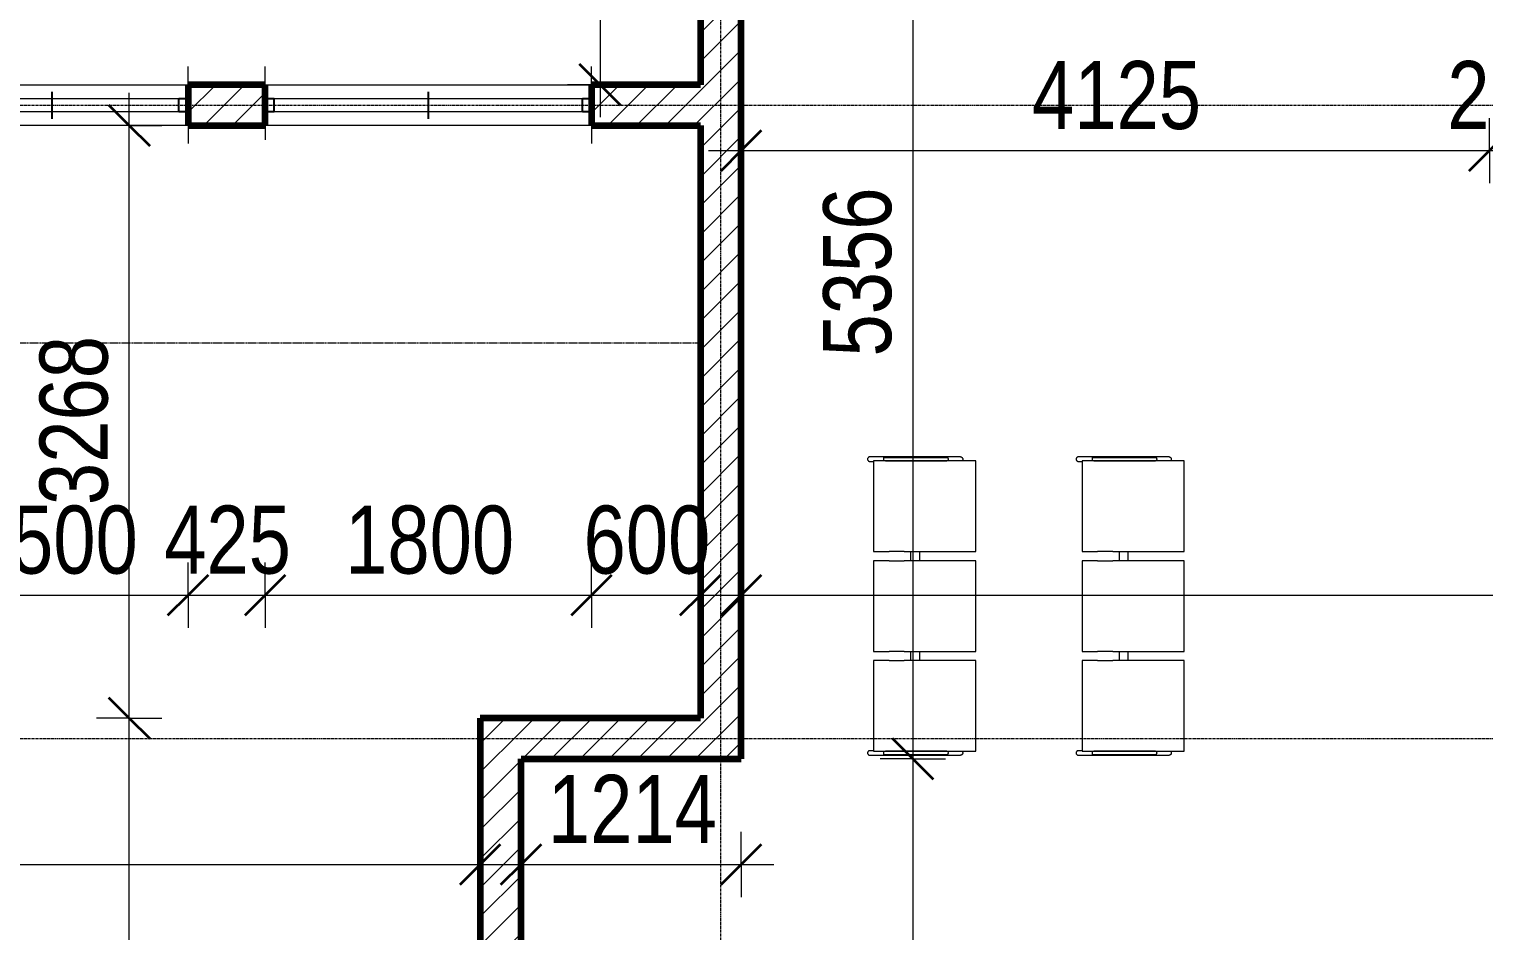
# Model space of a CAD drawing. Header units: millimetres. Extents: x -35190 to 411743, y -233114 to 23872.
# Drawn here: x 4173 to 12194, y -13307 to -8334 of the extents above; entities that cross this region are included whole.
import ezdxf

# ---------------------------------------------------------------- set-up
doc = ezdxf.new("R2010")
doc.units = ezdxf.units.MM
for name, pattern in [('Dash', [6.35, 3.175, -3.175]), ('Grid Line', [22.225, 12.7, -3.175, 3.175, -3.175]), ('Hidden', [7.14375, 4.7625, -2.38125])]:
    doc.linetypes.add(name, pattern=pattern)
for name, color, linetype, lineweight in [('A-ANNO-DIMS', 211, 'Continuous', 9), ('A-ANNO-DIMS-75', 211, 'Continuous', 9), ('A-DETL-HDLN', 90, 'Dash', 18), ('A-GLAZ', 151, 'Continuous', 18), ('A-WALL', 113, 'Continuous', 18), ('A-WALL-PATT', 111, 'Continuous', 18), ('I-FURN', 30, 'Continuous', 18), ('S-GRID', 1, 'Continuous', 9)]:
    doc.layers.add(name, color=color, linetype=linetype, lineweight=lineweight)
doc.styles.add('Arial_3', font='arial.ttf', dxfattribs={"width": 0.8, "height": 375})
doc.dimstyles.new('main_4_5mm', dxfattribs={"dimscale": 304.8, "dimtxt": 382.597275, "dimasz": 0.738189, "dimexe": 0.590551, "dimexo": 0.0625, "dimgap": 0.024606, "dimtad": 1, "dimdec": 0, "dimzin": 0, "dimdsep": 46, "dimtxsty": 'Arial_3', "dimblk1": 'OBLIQUE', "dimblk2": 'OBLIQUE', "dimsah": 1, "dimcen": 0.09, "dimdle": 0.590551, "dimazin": 0, "dimtfac": 1, "dimtdec": 4, "dimtix": 1, "dimtmove": 0, "dimatfit": 3, "dimfxl": 0.590551, "dimfxlon": 1, "dimtvp": 1, "dimtolj": 1, "dimtzin": 0, "dimarcsym": 2})
doc.dimstyles.new('main_4_5mm_2', dxfattribs={"dimscale": 304.8, "dimtxt": 382.597275, "dimasz": 0.738189, "dimexe": 0.590551, "dimexo": 0.0625, "dimgap": 0.024606, "dimtad": 1, "dimdec": 0, "dimzin": 0, "dimdsep": 46, "dimtxsty": 'Arial_3', "dimblk1": 'OBLIQUE', "dimblk2": 'OBLIQUE', "dimsah": 1, "dimcen": 0.09, "dimdle": 0.590551, "dimazin": 0, "dimtfac": 1, "dimtdec": 4, "dimtix": 1, "dimtmove": 0, "dimatfit": 3, "dimfxl": 0.590551, "dimfxlon": 1, "dimtvp": 1, "dimtolj": 1, "dimtzin": 0, "dimarcsym": 2})
pattern_1 = [(45, (0, 0), (-79.5495, 79.5495), [])]

# ---------------------------------------------------------------- blocks, each defined once
blk = doc.blocks.new('Sliding - 2L - SL1_5 X 1_8-424779-GROUND FLOOR')
at = {"layer": 'A-GLAZ'}
for p, q in [((-423.8, 112.5), (-423.8, 212.5)), ((1076.2, 112.5), (1076.2, 212.5)), ((1026.2, 35), (-373.8, 35)), ((-373.8, -35), (1026.2, -35)), ((-423.8, -112.5), (-423.8, -192.5)), ((1076.2, -112.5), (1076.2, -212.5))]:
    blk.add_line(p, q, dxfattribs=at)
at = {"layer": 'A-GLAZ', "lineweight": 25}
for p, q in [((-373.8, 35), (-423.8, 35)), ((-373.8, -35), (-373.8, 35)), ((326.2, -75), (326.2, 72.5)), ((1076.2, 35), (1026.2, 35)), ((1026.2, -35), (1026.2, 35)), ((-423.8, -35), (-373.8, -35)), ((1026.2, -35), (1076.2, -35))]:
    blk.add_line(p, q, dxfattribs=at)
blk = doc.blocks.new('Sliding - 2L - SL1_8 X 1_8-417365-GROUND FLOOR')
at = {"layer": 'A-GLAZ'}
for p, q in [((-573.8, 112.5), (-573.8, 212.5)), ((1226.2, 112.5), (1226.2, 212.5)), ((1176.2, 35), (-523.8, 35)), ((-523.8, -35), (1176.2, -35)), ((-573.8, -112.5), (-573.8, -192.5)), ((1226.2, -112.5), (1226.2, -212.5))]:
    blk.add_line(p, q, dxfattribs=at)
at = {"layer": 'A-GLAZ', "lineweight": 25}
for p, q in [((-523.8, 35), (-573.8, 35)), ((-523.8, -35), (-523.8, 35)), ((326.2, -75), (326.2, 72.5)), ((1226.2, 35), (1176.2, 35)), ((1176.2, -35), (1176.2, 35)), ((-573.8, -35), (-523.8, -35)), ((1176.2, -35), (1226.2, -35))]:
    blk.add_line(p, q, dxfattribs=at)
blk = doc.blocks.new('Waitiing_Room_Seat_-_3St_3749 - Three Seater-554953-GROUND FLOOR')
at = {"layer": 'I-FURN'}
for p, q in [((-272.5, 150), (-272.5, -100)), ((250, 129.6), (-250, 129.6)), ((-250, 129.6), (-250, 120)), ((-250, 120), (-250, 61)), ((-247.5, 129.6), (-247.5, 150)), ((250, 120), (250, 129.6)), ((250, 43.9), (250, 120)), ((800, 129.6), (300, 129.6)), ((300, 129.6), (300, 120)), ((300, 120), (300, 43.9)), ((800, 120), (800, 129.6)), ((800, 43.9), (800, 120)), ((1350, 129.6), (850, 129.6)), ((850, 129.6), (850, 120)), ((850, 120), (850, 43.9)), ((1347.5, 150), (1347.5, 129.6)), ((1350, 120), (1350, 129.6)), ((1350, 60.9), (1350, 120)), ((1372.5, -100), (1372.5, 150)), ((250, 43.9), (250, -40.1)), ((300, -40.1), (300, 43.9)), ((800, 43.9), (800, -40.1)), ((850, -40.1), (850, 43.9)), ((250, -430), (250, -40.1)), ((300, -75), (250, -75)), ((300, -40.1), (300, -430)), ((800, -430), (800, -40.1)), ((850, -75), (800, -75)), ((850, -40.1), (850, -430)), ((-272.5, -100), (-272.5, -350)), ((250, -125), (300, -125)), ((800, -125), (850, -125)), ((1372.5, -350), (1372.5, -100)), ((-270, -249.3), (-270, -257.4)), ((-270, -266.6), (-270, -269.7)), ((-250, -269.7), (-250, -266.6)), ((-250, -269.7), (-250, -430)), ((1350, -249.3), (1350, -257.4)), ((1350, -266.6), (1350, -269.7)), ((1350, -430), (1350, -269.7)), ((1370, -269.7), (1370, -266.6)), ((-250, -430), (-250, -433.7)), ((-250, -433.7), (250, -433.7)), ((250, -433.7), (250, -430)), ((300, -430), (300, -433.7)), ((300, -433.7), (800, -433.7)), ((800, -433.7), (800, -430)), ((850, -430), (850, -433.7)), ((850, -433.7), (1350, -433.7)), ((1350, -433.7), (1350, -430))]:
    blk.add_line(p, q, dxfattribs=at)
at = {"layer": 'I-FURN', "flags": 128}
for points in [[(-270, -249.3), (-270, -170.2), (-270, -89.3), (-270, -8.4), (-270, 70.7)], [(-270, 70.7), (-270, -8.4), (-270, -89.3), (-270, -170.2), (-270, -249.3)], [(-250, 64.4), (-250, -8.4), (-250, -89.3), (-250, -170.2), (-250, -249.3)], [(-250, -249.3), (-250, -170.2), (-250, -89.3), (-250, -8.4), (-250, 64.4)], [(1350, 64.4), (1350, -8.4), (1350, -89.3), (1350, -170.2), (1350, -249.3)], [(1350, -249.3), (1350, -170.2), (1350, -89.3), (1350, -8.4), (1350, 64.4)], [(1370, -249.3), (1370, -170.2), (1370, -89.3), (1370, -8.4), (1370, 70.7)], [(1370, 70.7), (1370, -8.4), (1370, -89.3), (1370, -170.2), (1370, -249.3)], [(-270, -269.7), (-270, -274.3), (-270, -266.6), (-270, -249.3)], [(-270, -249.3), (-270, -266.6), (-270, -274.3), (-270, -269.7)], [(-250, -274.4), (-250.2, -275.9), (-250.8, -277.3), (-251.8, -278.7), (-253.1, -279.8), (-254.8, -280.8), (-256.8, -281.5), (-259, -281.9), (-261.3, -281.8), (-263.6, -281.4), (-265.6, -280.6), (-267.4, -279.5), (-268.5, -278.3), (-269.2, -277.4), (-269.8, -275.8), (-270, -274.4)], [(-250, -249.3), (-250, -266.6), (-250, -274.3), (-250, -269.7)], [(-250, -269.7), (-250, -274.3), (-250, -266.6), (-250, -249.3)], [(1350, -249.3), (1350, -266.6), (1350, -274.3), (1350, -269.7)], [(1350, -269.7), (1350, -274.3), (1350, -266.6), (1350, -249.3)], [(1370, -274.4), (1369.8, -275.9), (1369.2, -277.3), (1368.2, -278.7), (1366.9, -279.8), (1365.2, -280.8), (1363.2, -281.5), (1361, -281.9), (1358.7, -281.8), (1356.4, -281.4), (1354.4, -280.6), (1352.6, -279.5), (1351.5, -278.3), (1350.8, -277.4), (1350.2, -275.8), (1350, -274.4)], [(1370, -269.7), (1370, -274.3), (1370, -266.6), (1370, -249.3)], [(1370, -249.3), (1370, -266.6), (1370, -274.3), (1370, -269.7)]]:
    blk.add_lwpolyline(points, dxfattribs=at)
at = {"layer": 'I-FURN'}
for points, knots in [([(-247.5, 150), (-247.5, 151.1), (-247.8, 153.3), (-248.8, 155.8), (-250.1, 157.6), (-251.5, 159.3), (-253.7, 160.9), (-256.7, 162.2), (-260, 162.6), (-263.3, 162.2), (-266.3, 160.9), (-268.5, 159.3), (-269.9, 157.6), (-271.2, 155.8), (-272.2, 153.3), (-272.5, 151.1), (-272.5, 150)], [0, 0, 0, 0, 0.083333, 0.166667, 0.208333, 0.25, 0.333333, 0.416667, 0.5, 0.583333, 0.666667, 0.75, 0.791667, 0.833333, 0.916667, 1, 1, 1, 1]), ([(1372.5, 150), (1372.5, 151.1), (1372.2, 153.3), (1371.2, 155.8), (1369.9, 157.6), (1368.5, 159.3), (1366.3, 160.9), (1363.3, 162.2), (1360, 162.6), (1356.7, 162.2), (1353.7, 160.9), (1351.5, 159.3), (1350.1, 157.6), (1348.8, 155.8), (1347.8, 153.3), (1347.5, 151.1), (1347.5, 150)], [0, 0, 0, 0, 0.083333, 0.166667, 0.208333, 0.25, 0.333333, 0.416667, 0.5, 0.583333, 0.666667, 0.75, 0.791667, 0.833333, 0.916667, 1, 1, 1, 1]), ([(-269.9, -100), (-270.2, -100), (-270.7, -100), (-271.2, -100), (-271.7, -100), (-272.3, -100), (-272.5, -100), (-272.5, -100)], [0.7916667, 0.7916667, 0.7916667, 0.7916667, 0.8333333, 0.8541667, 0.875, 0.9166667, 1, 1, 1, 1]), ([(1372.5, -100), (1372.5, -100), (1372.3, -100), (1371.6, -100), (1371, -100), (1370.4, -100), (1370.1, -100), (1370, -100)], [0, 0, 0, 0, 0.0833333, 0.125, 0.1666667, 0.1875, 0.2044836, 0.2044836, 0.2044836, 0.2044836]), ([(-249.9, -357.4), (-250, -357.5), (-250.4, -358), (-251.5, -359.3), (-253.7, -360.9), (-256.7, -362.2), (-260, -362.6), (-263.3, -362.2), (-266.3, -360.9), (-268.5, -359.3), (-269.9, -357.6), (-271.2, -355.8), (-272.2, -353.3), (-272.5, -351.1), (-272.5, -350)], [0.2012889, 0.2012889, 0.2012889, 0.2012889, 0.2083333, 0.25, 0.3333333, 0.4166667, 0.5, 0.5833333, 0.6666667, 0.75, 0.7916667, 0.8333333, 0.9166667, 1, 1, 1, 1]), ([(1372.5, -350), (1372.5, -351.1), (1372.2, -353.3), (1371.2, -355.8), (1369.9, -357.6), (1368.5, -359.3), (1366.3, -360.9), (1363.3, -362.2), (1360, -362.6), (1356.7, -362.2), (1353.7, -360.9), (1351.5, -359.3), (1350.4, -358), (1350, -357.5), (1349.9, -357.4)], [0, 0, 0, 0, 0.0833333, 0.1666667, 0.2083333, 0.25, 0.3333333, 0.4166667, 0.5, 0.5833333, 0.6666667, 0.75, 0.7916667, 0.7987111, 0.7987111, 0.7987111, 0.7987111])]:
    blk.add_open_spline(points, degree=3, knots=knots, dxfattribs=at)
for points in [[(-270, 70.7), (-270, 70.9), (-269.9, 71.2), (-269.2, 71.6), (-268.1, 72), (-266.7, 72.4), (-265, 72.6), (-263.1, 72.8), (-261.1, 72.9), (-258.9, 72.9), (-256.9, 72.8), (-255, 72.6), (-253.3, 72.4), (-251.9, 72), (-250.8, 71.6), (-250.1, 71.2), (-250, 70.9), (-250, 70.7)], [(1350, 70.7), (1350, 70.9), (1350.1, 71.2), (1350.8, 71.6), (1351.9, 72), (1353.3, 72.4), (1355, 72.6), (1356.9, 72.8), (1358.9, 72.9), (1361.1, 72.9), (1363.1, 72.8), (1365, 72.6), (1366.7, 72.4), (1368.1, 72), (1369.2, 71.6), (1369.9, 71.2), (1370, 70.9), (1370, 70.7)], [(-269.8, -271), (-269.9, -270.6), (-270, -270.1), (-270, -269.7)], [(1350.2, -271), (1350.1, -270.6), (1350, -270.1), (1350, -269.7)]]:
    blk.add_open_spline(points, degree=3, dxfattribs=at)
blk = doc.blocks.new('DIMBLOCK77-GROUND FLOOR')
at = {"layer": 'A-ANNO-DIMS-75', "lineweight": 35, "transparency": 16777216}
for p, q in [((9045.1, -7002.3), (8932.6, -6889.8)), ((9045.1, -7002.3), (9157.6, -7114.8)), ((9045.1, -12358.3), (8932.6, -12245.8)), ((9045.1, -12358.3), (9157.6, -12470.8))]:
    blk.add_line(p, q, dxfattribs=at)
at = {"layer": 'A-ANNO-DIMS-75', "transparency": 16777216}
for p, q in [((9045.1, -7002.3), (8865.1, -7002.3)), ((9045.1, -7002.3), (9045.1, -12358.3)), ((9045.1, -7002.3), (9225.1, -7002.3)), ((9045.1, -12358.3), (8865.1, -12358.3)), ((9045.1, -12358.3), (9225.1, -12358.3))]:
    blk.add_line(p, q, dxfattribs=at)
at = {"layer": 'A-ANNO-DIMS-75', "color": 0, "transparency": 16777216, "insert": (8550.8, -10139.4), "char_height": 375, "width": 1101.88, "attachment_point": 1, "rotation": 90, "line_spacing_factor": 0.941778, "style": 'Arial_3'}
blk.add_mtext('5356', dxfattribs=at)
blk = doc.blocks.new('_Oblique')
at = {"color": 0, "linetype": 'ByBlock', "lineweight": -2}
blk.add_line((-0.5, -0.5), (0.5, 0.5), dxfattribs=at)
blk = doc.blocks.new('DIMBLOCK78-GROUND FLOOR')
at = {"layer": 'A-ANNO-DIMS-75', "lineweight": 35, "transparency": 16777216}
for p, q in [((9045.1, -12358.3), (8932.6, -12245.8)), ((9045.1, -12358.3), (9157.6, -12470.8)), ((9045.1, -15775.3), (8932.6, -15662.8)), ((9045.1, -15775.3), (9157.6, -15887.8))]:
    blk.add_line(p, q, dxfattribs=at)
at = {"layer": 'A-ANNO-DIMS-75', "transparency": 16777216}
for p, q in [((9045.1, -12358.3), (8865.1, -12358.3)), ((9045.1, -12358.3), (9045.1, -15775.3)), ((9045.1, -12358.3), (9225.1, -12358.3)), ((9045.1, -15775.3), (8865.1, -15775.3)), ((9045.1, -15775.3), (9225.1, -15775.3))]:
    blk.add_line(p, q, dxfattribs=at)
at = {"layer": 'A-ANNO-DIMS-75', "color": 0, "transparency": 16777216, "insert": (8550.8, -14525.9), "char_height": 375, "width": 1101.88, "attachment_point": 1, "rotation": 90, "line_spacing_factor": 0.941778, "style": 'Arial_3'}
blk.add_mtext('3417', dxfattribs=at)
blk = doc.blocks.new('DIMBLOCK129-GROUND FLOOR')
at = {"layer": 'A-ANNO-DIMS-75', "transparency": 16777216}
for p, q in [((8098.9, -11455.8), (8098.9, -11275.8)), ((22048.9, -11455.8), (22048.9, -11275.8)), ((7918.9, -11455.8), (22228.9, -11455.8)), ((8098.9, -11455.8), (8098.9, -11635.8)), ((22048.9, -11455.8), (22048.9, -11635.8))]:
    blk.add_line(p, q, dxfattribs=at)
at = {"layer": 'A-ANNO-DIMS-75', "lineweight": 35, "transparency": 16777216}
for p, q in [((8098.9, -11455.8), (8211.4, -11343.3)), ((22048.9, -11455.8), (22161.4, -11343.3)), ((8098.9, -11455.8), (7986.4, -11568.3)), ((22048.9, -11455.8), (21936.4, -11568.3))]:
    blk.add_line(p, q, dxfattribs=at)
at = {"layer": 'A-ANNO-DIMS-75', "color": 0, "transparency": 16777216, "insert": (14500, -10961.4), "char_height": 375, "width": 1377.35, "attachment_point": 1, "line_spacing_factor": 0.941778, "style": 'Arial_3'}
blk.add_mtext('13950', dxfattribs=at)
blk = doc.blocks.new('DIMBLOCK201-GROUND FLOOR')
at = {"layer": 'A-ANNO-DIMS-75', "transparency": 16777216}
for p, q in [((6884.9, -12940.6), (6884.9, -12760.6)), ((8098.9, -12940.6), (8098.9, -12760.6)), ((6704.9, -12940.6), (8278.9, -12940.6)), ((6884.9, -12940.6), (6884.9, -13120.6)), ((8098.9, -12940.6), (8098.9, -13120.6))]:
    blk.add_line(p, q, dxfattribs=at)
at = {"layer": 'A-ANNO-DIMS-75', "lineweight": 35, "transparency": 16777216}
for p, q in [((6884.9, -12940.6), (6997.4, -12828.1)), ((8098.9, -12940.6), (8211.4, -12828.1)), ((6884.9, -12940.6), (6772.4, -13053.1)), ((8098.9, -12940.6), (7986.4, -13053.1))]:
    blk.add_line(p, q, dxfattribs=at)
at = {"layer": 'A-ANNO-DIMS-75', "color": 0, "transparency": 16777216, "insert": (7032.8, -12446.2), "char_height": 375, "width": 1101.88, "attachment_point": 1, "line_spacing_factor": 0.941778, "style": 'Arial_3'}
blk.add_mtext('1214', dxfattribs=at)
blk = doc.blocks.new('DIMBLOCK361-GROUND FLOOR')
at = {"layer": 'A-ANNO-DIMS-75', "transparency": 16777216}
for p, q in [((3548.9, -11455.8), (3548.9, -11275.8)), ((5048.9, -11455.8), (5048.9, -11275.8)), ((3548.9, -11455.8), (5048.9, -11455.8)), ((3548.9, -11455.8), (3548.9, -11635.8)), ((5048.9, -11455.8), (5048.9, -11635.8))]:
    blk.add_line(p, q, dxfattribs=at)
at = {"layer": 'A-ANNO-DIMS-75', "lineweight": 35, "transparency": 16777216}
for p, q in [((3548.9, -11455.8), (3661.4, -11343.3)), ((5048.9, -11455.8), (5161.4, -11343.3)), ((3548.9, -11455.8), (3436.4, -11568.3)), ((5048.9, -11455.8), (4936.4, -11568.3))]:
    blk.add_line(p, q, dxfattribs=at)
at = {"layer": 'A-ANNO-DIMS-75', "color": 0, "transparency": 16777216, "insert": (3839.8, -10961.4), "char_height": 375, "width": 1101.88, "attachment_point": 1, "line_spacing_factor": 0.941778, "style": 'Arial_3'}
blk.add_mtext('1500', dxfattribs=at)
blk = doc.blocks.new('DIMBLOCK362-GROUND FLOOR')
at = {"layer": 'A-ANNO-DIMS-75', "transparency": 16777216}
for p, q in [((5048.9, -11455.8), (5048.9, -11275.8)), ((5473.9, -11455.8), (5473.9, -11275.8)), ((5048.9, -11455.8), (5473.9, -11455.8)), ((5048.9, -11455.8), (5048.9, -11635.8)), ((5473.9, -11455.8), (5473.9, -11635.8))]:
    blk.add_line(p, q, dxfattribs=at)
at = {"layer": 'A-ANNO-DIMS-75', "lineweight": 35, "transparency": 16777216}
for p, q in [((5048.9, -11455.8), (5161.4, -11343.3)), ((5473.9, -11455.8), (5586.4, -11343.3)), ((5048.9, -11455.8), (4936.4, -11568.3)), ((5473.9, -11455.8), (5361.4, -11568.3))]:
    blk.add_line(p, q, dxfattribs=at)
at = {"layer": 'A-ANNO-DIMS-75', "color": 0, "transparency": 16777216, "insert": (4917.1, -10961.4), "char_height": 375, "width": 826.41, "attachment_point": 1, "line_spacing_factor": 0.941778, "style": 'Arial_3'}
blk.add_mtext('425', dxfattribs=at)
blk = doc.blocks.new('DIMBLOCK363-GROUND FLOOR')
at = {"layer": 'A-ANNO-DIMS-75', "transparency": 16777216}
for p, q in [((5473.9, -11455.8), (5473.9, -11275.8)), ((7273.9, -11455.8), (7273.9, -11275.8)), ((5473.9, -11455.8), (7273.9, -11455.8)), ((5473.9, -11455.8), (5473.9, -11635.8)), ((7273.9, -11455.8), (7273.9, -11635.8))]:
    blk.add_line(p, q, dxfattribs=at)
at = {"layer": 'A-ANNO-DIMS-75', "lineweight": 35, "transparency": 16777216}
for p, q in [((5473.9, -11455.8), (5586.4, -11343.3)), ((7273.9, -11455.8), (7386.4, -11343.3)), ((5473.9, -11455.8), (5361.4, -11568.3)), ((7273.9, -11455.8), (7161.4, -11568.3))]:
    blk.add_line(p, q, dxfattribs=at)
at = {"layer": 'A-ANNO-DIMS-75', "color": 0, "transparency": 16777216, "insert": (5914.8, -10961.4), "char_height": 375, "width": 1101.88, "attachment_point": 1, "line_spacing_factor": 0.941778, "style": 'Arial_3'}
blk.add_mtext('1800', dxfattribs=at)
blk = doc.blocks.new('DIMBLOCK364-GROUND FLOOR')
at = {"layer": 'A-ANNO-DIMS-75', "transparency": 16777216}
for p, q in [((7273.9, -11455.8), (7273.9, -11275.8)), ((7873.9, -11455.8), (7873.9, -11275.8)), ((7273.9, -11455.8), (8053.9, -11455.8)), ((7273.9, -11455.8), (7273.9, -11635.8)), ((7873.9, -11455.8), (7873.9, -11635.8))]:
    blk.add_line(p, q, dxfattribs=at)
at = {"layer": 'A-ANNO-DIMS-75', "lineweight": 35, "transparency": 16777216}
for p, q in [((7273.9, -11455.8), (7386.4, -11343.3)), ((7873.9, -11455.8), (7986.4, -11343.3)), ((7273.9, -11455.8), (7161.4, -11568.3)), ((7873.9, -11455.8), (7761.4, -11568.3))]:
    blk.add_line(p, q, dxfattribs=at)
at = {"layer": 'A-ANNO-DIMS-75', "color": 0, "transparency": 16777216, "insert": (7229.6, -10961.4), "char_height": 375, "width": 826.41, "attachment_point": 1, "line_spacing_factor": 0.941778, "style": 'Arial_3'}
blk.add_mtext('600', dxfattribs=at)
blk = doc.blocks.new('DIMBLOCK389-GROUND FLOOR')
at = {"layer": 'A-ANNO-DIMS-75', "transparency": 16777216}
for p, q in [((-351.1, -12940.6), (-351.1, -12760.6)), ((6659.9, -12940.6), (6659.9, -12760.6)), ((-351.1, -12940.6), (6839.9, -12940.6)), ((-351.1, -12940.6), (-351.1, -13120.6)), ((6659.9, -12940.6), (6659.9, -13120.6))]:
    blk.add_line(p, q, dxfattribs=at)
at = {"layer": 'A-ANNO-DIMS-75', "lineweight": 35, "transparency": 16777216}
for p, q in [((-351.1, -12940.6), (-238.6, -12828.1)), ((6659.9, -12940.6), (6772.4, -12828.1)), ((-351.1, -12940.6), (-463.6, -13053.1)), ((6659.9, -12940.6), (6547.4, -13053.1))]:
    blk.add_line(p, q, dxfattribs=at)
at = {"layer": 'A-ANNO-DIMS-75', "color": 0, "transparency": 16777216, "insert": (2695.3, -12446.2), "char_height": 375, "width": 1101.88, "attachment_point": 1, "line_spacing_factor": 0.941778, "style": 'Arial_3'}
blk.add_mtext('7011', dxfattribs=at)
blk = doc.blocks.new('DIMBLOCK416-GROUND FLOOR')
at = {"layer": 'A-ANNO-DIMS-75', "lineweight": 35, "transparency": 16777216}
for p, q in [((4724.9, -12133.3), (4612.4, -12020.8)), ((4724.9, -12133.3), (4837.4, -12245.8)), ((4724.9, -16828.3), (4612.4, -16715.8)), ((4724.9, -16828.3), (4837.4, -16940.8))]:
    blk.add_line(p, q, dxfattribs=at)
at = {"layer": 'A-ANNO-DIMS-75', "transparency": 16777216}
for p, q in [((4724.9, -12133.3), (4544.9, -12133.3)), ((4724.9, -16828.3), (4724.9, -12133.3)), ((4724.9, -12133.3), (4904.9, -12133.3)), ((4724.9, -16828.3), (4544.9, -16828.3)), ((4724.9, -16828.3), (4904.9, -16828.3))]:
    blk.add_line(p, q, dxfattribs=at)
at = {"layer": 'A-ANNO-DIMS-75', "color": 0, "transparency": 16777216, "insert": (4230.5, -14939.9), "char_height": 375, "width": 1101.88, "attachment_point": 1, "rotation": 90, "line_spacing_factor": 0.941778, "style": 'Arial_3'}
blk.add_mtext('4695', dxfattribs=at)
blk = doc.blocks.new('DIMBLOCK417-GROUND FLOOR')
at = {"layer": 'A-ANNO-DIMS-75', "transparency": 16777216}
for p, q in [((4724.9, -12133.3), (4724.9, -8685.3)), ((4724.9, -8865.3), (4544.9, -8865.3)), ((4724.9, -8865.3), (4904.9, -8865.3)), ((4724.9, -12133.3), (4544.9, -12133.3)), ((4724.9, -12133.3), (4904.9, -12133.3))]:
    blk.add_line(p, q, dxfattribs=at)
at = {"layer": 'A-ANNO-DIMS-75', "lineweight": 35, "transparency": 16777216}
for p, q in [((4724.9, -8865.3), (4612.4, -8752.8)), ((4724.9, -8865.3), (4837.4, -8977.8)), ((4724.9, -12133.3), (4612.4, -12020.8)), ((4724.9, -12133.3), (4837.4, -12245.8))]:
    blk.add_line(p, q, dxfattribs=at)
at = {"layer": 'A-ANNO-DIMS-75', "color": 0, "transparency": 16777216, "insert": (4230.5, -10958.4), "char_height": 375, "width": 1101.88, "attachment_point": 1, "rotation": 90, "line_spacing_factor": 0.941778, "style": 'Arial_3'}
blk.add_mtext('3268', dxfattribs=at)
blk = doc.blocks.new('DIMBLOCK428-GROUND FLOOR')
at = {"layer": 'A-ANNO-DIMS-75', "lineweight": 35, "transparency": 16777216}
for p, q in [((7320.6, -7002.3), (7208.1, -6889.8)), ((7320.6, -7002.3), (7433.1, -7114.8)), ((7320.6, -8640.3), (7208.1, -8527.8)), ((7320.6, -8640.3), (7433.1, -8752.8))]:
    blk.add_line(p, q, dxfattribs=at)
at = {"layer": 'A-ANNO-DIMS-75', "transparency": 16777216}
for p, q in [((7320.6, -7002.3), (7140.6, -7002.3)), ((7320.6, -7002.3), (7320.6, -8820.3)), ((7320.6, -7002.3), (7500.6, -7002.3)), ((7320.6, -8640.3), (7140.6, -8640.3)), ((7320.6, -8640.3), (7500.6, -8640.3))]:
    blk.add_line(p, q, dxfattribs=at)
at = {"layer": 'A-ANNO-DIMS-75', "color": 0, "transparency": 16777216, "insert": (6826.2, -8280.4), "char_height": 375, "width": 1101.88, "attachment_point": 1, "rotation": 90, "line_spacing_factor": 0.941778, "style": 'Arial_3'}
blk.add_mtext('1638', dxfattribs=at)
blk = doc.blocks.new('DIMBLOCK523-GROUND FLOOR')
at = {"layer": 'A-ANNO-DIMS-75', "transparency": 16777216}
for p, q in [((8098.9, -9004.2), (8098.9, -8824.2)), ((12223.9, -9004.2), (12223.9, -8824.2)), ((7918.9, -9004.2), (12223.9, -9004.2)), ((8098.9, -9004.2), (8098.9, -9184.2)), ((12223.9, -9004.2), (12223.9, -9184.2))]:
    blk.add_line(p, q, dxfattribs=at)
at = {"layer": 'A-ANNO-DIMS-75', "lineweight": 35, "transparency": 16777216}
for p, q in [((8098.9, -9004.2), (8211.4, -8891.7)), ((12223.9, -9004.2), (12336.4, -8891.7)), ((8098.9, -9004.2), (7986.4, -9116.7)), ((12223.9, -9004.2), (12111.4, -9116.7))]:
    blk.add_line(p, q, dxfattribs=at)
at = {"layer": 'A-ANNO-DIMS-75', "color": 0, "transparency": 16777216, "insert": (9702.3, -8509.9), "char_height": 375, "width": 1101.88, "attachment_point": 1, "line_spacing_factor": 0.941778, "style": 'Arial_3'}
blk.add_mtext('4125', dxfattribs=at)
blk = doc.blocks.new('DIMBLOCK524-GROUND FLOOR')
at = {"layer": 'A-ANNO-DIMS-75', "transparency": 16777216}
for p, q in [((12223.9, -9004.2), (12223.9, -8824.2)), ((12448.9, -9004.2), (12448.9, -8824.2)), ((12223.9, -9004.2), (12448.9, -9004.2)), ((12223.9, -9004.2), (12223.9, -9184.2)), ((12448.9, -9004.2), (12448.9, -9184.2))]:
    blk.add_line(p, q, dxfattribs=at)
at = {"layer": 'A-ANNO-DIMS-75', "lineweight": 35, "transparency": 16777216}
for p, q in [((12223.9, -9004.2), (12336.4, -8891.7)), ((12448.9, -9004.2), (12561.4, -8891.7)), ((12223.9, -9004.2), (12111.4, -9116.7)), ((12448.9, -9004.2), (12336.4, -9116.7))]:
    blk.add_line(p, q, dxfattribs=at)
at = {"layer": 'A-ANNO-DIMS-75', "color": 0, "transparency": 16777216, "insert": (11992.1, -8509.9), "char_height": 375, "width": 826.41, "attachment_point": 1, "line_spacing_factor": 0.941778, "style": 'Arial_3'}
blk.add_mtext('225', dxfattribs=at)

msp = doc.modelspace()

# ---------------------------------------------------------------- hatches: boundary and pattern name
at = {"layer": 'A-WALL-PATT'}
h = msp.add_hatch(dxfattribs=at)
h.set_pattern_fill('FP_1', color=256, style=0, pattern_type=2)
h.set_pattern_definition(pattern_1)
h.paths.add_polyline_path([(8098.9, -8640.3), (8098.9, -7002.3), (7873.9, -7002.3), (7873.9, -8640.3)])
h.paths.add_polyline_path([(7873.9, -4047.3), (8098.9, -4047.3), (8098.9, -2240.3), (7873.9, -2240.3), (7873.9, -2945.5)])
h = msp.add_hatch(dxfattribs=at)
h.set_pattern_fill('FP_1', color=256, style=0, pattern_type=2)
h.set_pattern_definition(pattern_1)
h.paths.add_polyline_path([(20.4, -8865.3), (23.9, -8865.3), (23.9, -8640.3), (-351.1, -8640.3), (-351.1, -8865.3)])
h.paths.add_polyline_path([(5048.9, -8865.3), (5473.9, -8865.3), (5473.9, -8640.3), (5048.9, -8640.3)])
h.paths.add_polyline_path([(2939.8, -8865.3), (3548.9, -8865.3), (3548.9, -8640.3), (2123.9, -8640.3), (2123.9, -8865.3)])
h.paths.add_polyline_path([(7873.9, -8865.3), (8098.9, -8865.3), (8098.9, -8640.3), (7273.9, -8640.3), (7273.9, -8865.3), (7805.6, -8865.3)])
h = msp.add_hatch(dxfattribs=at)
h.set_pattern_fill('FP_1', color=256, style=0, pattern_type=2)
h.set_pattern_definition(pattern_1)
h.paths.add_polyline_path([(8098.9, -12133.3), (8098.9, -8865.3), (7873.9, -8865.3), (7873.9, -12133.3)])
h = msp.add_hatch(dxfattribs=at)
h.set_pattern_fill('FP_1', color=256, style=0, pattern_type=2)
h.set_pattern_definition(pattern_1)
h.paths.add_polyline_path([(6659.9, -16603.3), (6884.9, -16603.3), (6884.9, -12133.3), (6659.9, -12133.3), (6659.9, -15471.7)])
h = msp.add_hatch(dxfattribs=at)
h.set_pattern_fill('FP_1', color=256, style=0, pattern_type=2)
h.set_pattern_definition(pattern_1)
h.paths.add_polyline_path([(6884.9, -12358.3), (8098.9, -12358.3), (8098.9, -12133.3), (6884.9, -12133.3)])

# ---------------------------------------------------------------- linework, layer by layer
at = {"layer": 'A-DETL-HDLN', "linetype": 'Hidden'}
msp.add_line((7873.9, -10065.3), (-801.1, -10065.3), dxfattribs=at)
at = {"layer": 'A-WALL', "lineweight": 140}
for p, q in [((7873.9, -7002.3), (7873.9, -8640.3)), ((8098.9, -12358.3), (8098.9, -7002.3)), ((5473.9, -8640.3), (5048.9, -8640.3)), ((5048.9, -8640.3), (5048.9, -8865.3)), ((5473.9, -8865.3), (5473.9, -8640.3)), ((7873.9, -8640.3), (7273.9, -8640.3)), ((7273.9, -8640.3), (7273.9, -8865.3)), ((5048.9, -8865.3), (5473.9, -8865.3)), ((7273.9, -8865.3), (7873.9, -8865.3)), ((7873.9, -8865.3), (7873.9, -12133.3)), ((6659.9, -12133.3), (6659.9, -16828.3)), ((7873.9, -12133.3), (6659.9, -12133.3)), ((6884.9, -16603.3), (6884.9, -12358.3)), ((6884.9, -12358.3), (8098.9, -12358.3))]:
    msp.add_line(p, q, dxfattribs=at)
at = {"layer": 'A-WALL'}
for p, q in [((3548.9, -8640.3), (5048.9, -8640.3)), ((5473.9, -8640.3), (7273.9, -8640.3)), ((5048.9, -8865.3), (3548.9, -8865.3)), ((7273.9, -8865.3), (5473.9, -8865.3))]:
    msp.add_line(p, q, dxfattribs=at)
at = {"layer": 'S-GRID', "linetype": 'Grid Line'}
for p, q in [((7986.4, -23401.6), (7986.4, 18871.1)), ((-16035.3, -8752.8), (47071.4, -8752.8)), ((-16035.3, -12245.8), (47071.4, -12245.8))]:
    msp.add_line(p, q, dxfattribs=at)

# ---------------------------------------------------------------- block references
at = {"layer": 'A-GLAZ'}
for name, p in [('Sliding - 2L - SL1_5 X 1_8-424779-GROUND FLOOR', (3972.7, -8752.8)), ('Sliding - 2L - SL1_8 X 1_8-417365-GROUND FLOOR', (6047.7, -8752.8))]:
    msp.add_blockref(name, p, dxfattribs=at)
at = {"layer": 'I-FURN', "rotation": 89.99999999999993}
for p in [(8958, -12065.3), (10108, -12065.3)]:
    msp.add_blockref('Waitiing_Room_Seat_-_3St_3749 - Three Seater-554953-GROUND FLOOR', p, dxfattribs=at)

# ---------------------------------------------------------------- dimensions: what is measured, and where the dimension line sits
at = {"layer": 'A-ANNO-DIMS'}
for base, p1, p2, dimstyle, override, picture, middle in [((7320.6, -8640.3), (7500.6, -7002.3), (7500.6, -8640.3), 'main_4_5mm_2', {"dimpost": '<>', "dimfxl": 1638.028057}, 'DIMBLOCK428-GROUND FLOOR', (7121.5, -7821.3)), ((9045.1, -12358.3), (8865.1, -7002.3), (8865.1, -12358.3), 'main_4_5mm', {"dimpost": '<>', "dimfxl": 5356.028057}, 'DIMBLOCK77-GROUND FLOOR', (8846, -9680.3)), ((4724.9, -8865.3), (4904.9, -12133.3), (4544.9, -8865.3), 'main_4_5mm_2', {"dimpost": '<>', "dimfxl": 3287.768848}, 'DIMBLOCK417-GROUND FLOOR', (4525.8, -10499.3)), ((4724.9, -12133.3), (4904.9, -16828.3), (4904.9, -12133.3), 'main_4_5mm_2', {"dimpost": '<>', "dimfxl": 4695}, 'DIMBLOCK416-GROUND FLOOR', (4525.9, -14480.8)), ((9045.1, -15775.3), (8865.1, -12358.3), (9225.1, -15775.3), 'main_4_5mm', {"dimpost": '<>', "dimfxl": 3435.911669}, 'DIMBLOCK78-GROUND FLOOR', (8846, -14066.8))]:
    dim = msp.add_linear_dim(base=base, p1=p1, p2=p2, angle=90, dimstyle=dimstyle, override=override, dxfattribs=at)
    dim.commit()
    dim.dimension.update_dxf_attribs({"geometry": picture, "text_midpoint": middle})
for base, p1, p2, dimstyle, override, picture, middle in [((12223.9, -9004.2), (8098.9, -8824.2), (12223.9, -8824.2), 'main_4_5mm_2', {"dimpost": '<>', "dimfxl": 4125}, 'DIMBLOCK523-GROUND FLOOR', (10161.4, -8805.3)), ((12448.9, -9004.2), (12223.9, -8824.2), (12448.9, -8824.2), 'main_4_5mm_2', {"dimpost": '<>', "dimfxl": 225}, 'DIMBLOCK524-GROUND FLOOR', (12336.4, -8805.3)), ((5048.9, -11455.8), (3548.9, -11275.8), (5048.9, -11275.8), 'main_4_5mm_2', {"dimpost": '<>', "dimfxl": 1500}, 'DIMBLOCK361-GROUND FLOOR', (4298.9, -11256.8)), ((5473.9, -11455.8), (5048.9, -11275.8), (5473.9, -11275.8), 'main_4_5mm_2', {"dimpost": '<>', "dimfxl": 425}, 'DIMBLOCK362-GROUND FLOOR', (5261.4, -11256.8)), ((7273.9, -11455.8), (5473.9, -11275.8), (7273.9, -11275.8), 'main_4_5mm_2', {"dimpost": '<>', "dimfxl": 1800}, 'DIMBLOCK363-GROUND FLOOR', (6373.9, -11256.8)), ((7873.9, -11455.8), (7273.9, -11275.8), (7873.9, -11275.8), 'main_4_5mm_2', {"dimpost": '<>', "dimfxl": 600}, 'DIMBLOCK364-GROUND FLOOR', (7573.9, -11256.8)), ((22048.9, -11455.8), (8098.9, -11275.8), (22048.9, -11275.8), 'main_4_5mm', {"dimpost": '<>', "dimfxl": 13950}, 'DIMBLOCK129-GROUND FLOOR', (15073.9, -11256.7)), ((6659.9, -12940.6), (-351.1, -12760.6), (6659.9, -12760.6), 'main_4_5mm_2', {"dimpost": '<>', "dimfxl": 7011}, 'DIMBLOCK389-GROUND FLOOR', (3154.4, -12741.6)), ((8098.9, -12940.6), (6884.9, -12760.6), (8098.9, -12760.6), 'main_4_5mm', {"dimpost": '<>', "dimfxl": 1214}, 'DIMBLOCK201-GROUND FLOOR', (7491.9, -12744.8))]:
    dim = msp.add_linear_dim(base=base, p1=p1, p2=p2, dimstyle=dimstyle, override=override, dxfattribs=at)
    dim.commit()
    dim.dimension.update_dxf_attribs({"geometry": picture, "text_midpoint": middle})

doc.saveas('drawing.dxf')
